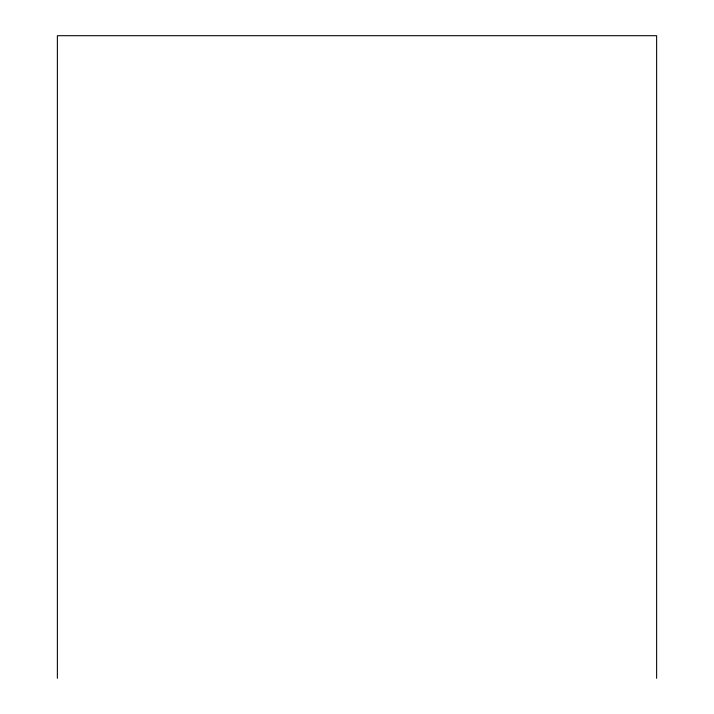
<?xml version="1.0" encoding="UTF-8"?>
<svg xmlns="http://www.w3.org/2000/svg" width="714" height="714" viewBox="0 0 714 714"><rect width="100%" height="100%" fill="white"/><g stroke="black" fill="none" stroke-linecap="round" stroke-linejoin="round"><path stroke-width="1.07" d="M656.63 678.3L656.63 35.7L57.37 35.7L57.37 678.3"/></g></svg>
